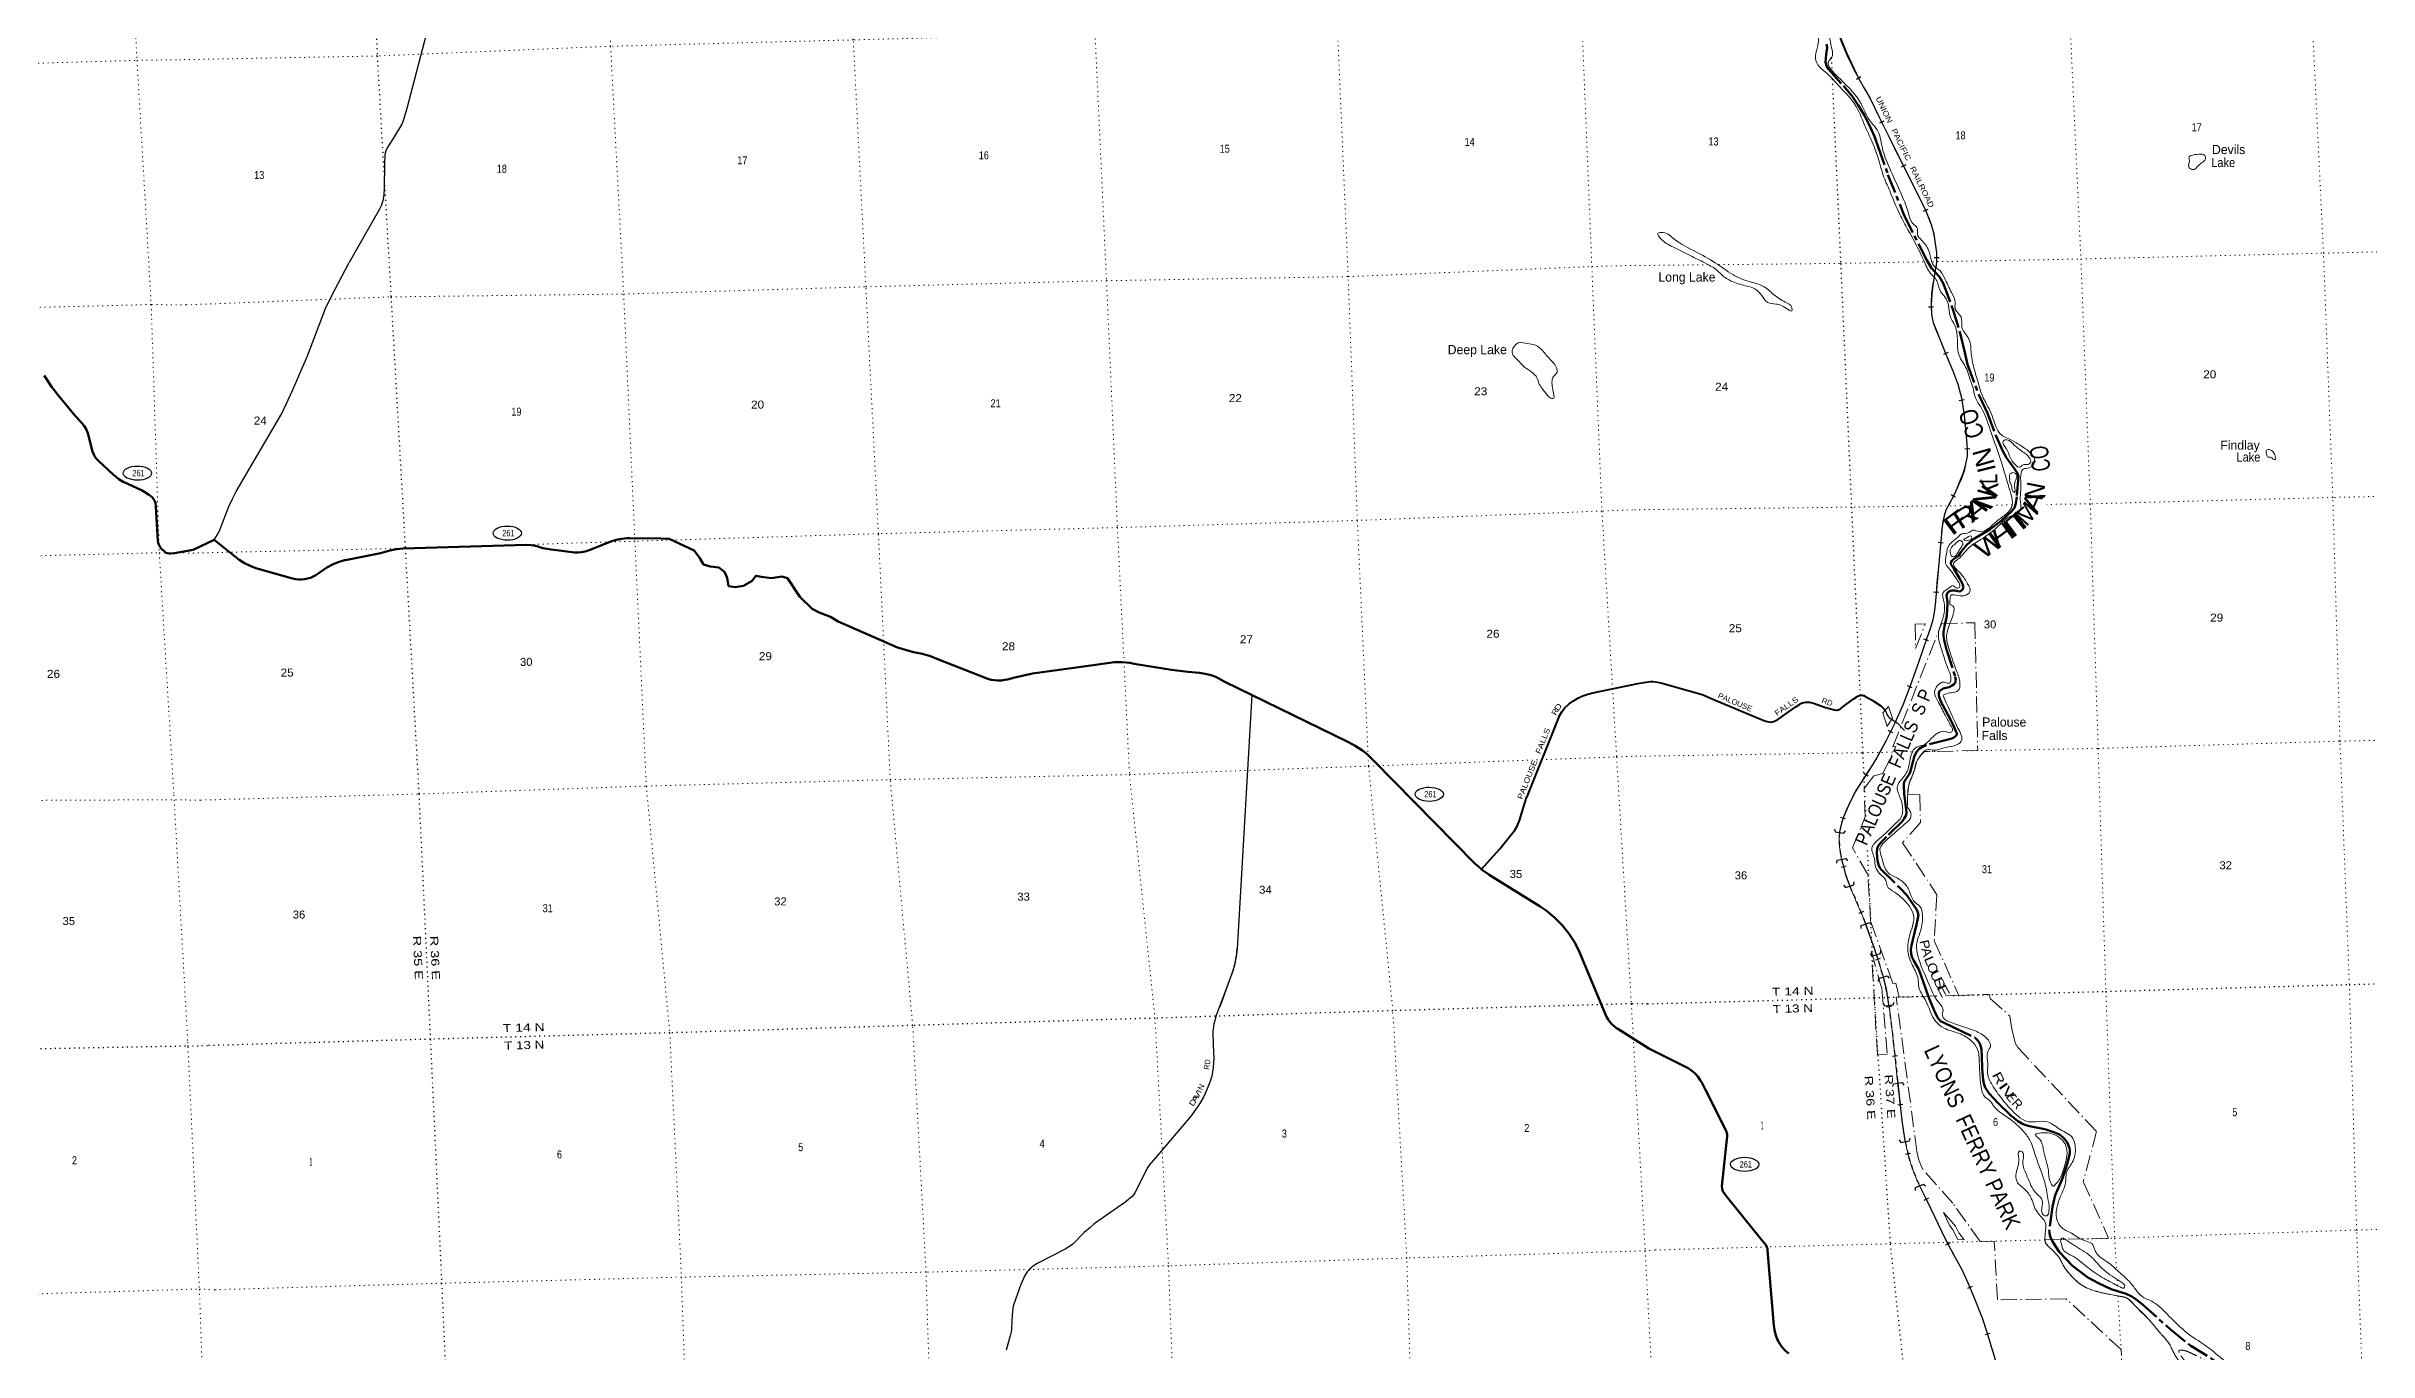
# Model space of a CAD drawing. Header units: feet. Extents: x 501257 to 757852, y -360805 to -170898.
# Drawn here: x 658054 to 708844, y -309201 to -280650 of the extents above; entities that cross this region are included whole.
import ezdxf
from ezdxf.enums import TextEntityAlignment as Align

# ---------------------------------------------------------------- set-up
doc = ezdxf.new("R2010")
doc.units = ezdxf.units.FT
doc.header["$LTSCALE"] = 70
for name, pattern in [('DOT_DASHED', [7.7, 5, -1.2, 0.3, -1.2]), ('DOTTED', [1.5, 0.3, -1.2]), ('LONG_DASH_SHORT_DASH', [9.9, 6, -1.2, 1.5, -1.2]), ('SHORT_DASHED', [2.7, 1.5, -1.2])]:
    doc.linetypes.add(name, pattern=pattern)
for name, color, linetype, lineweight in [('11', 7, 'LONG_DASH_SHORT_DASH', 60), ('17', 7, 'Continuous', 25), ('23', 7, 'Continuous', 70), ('26', 7, 'Continuous', 40), ('27', 7, 'Continuous', 13), ('29', 7, 'Continuous', 25), ('30', 7, 'Continuous', 25), ('34', 7, 'Continuous', 25), ('39', 7, 'Continuous', 13), ('44', 7, 'DOT_DASHED', 13), ('6', 7, 'DOTTED', 25), ('7', 7, 'DOTTED', 13)]:
    doc.layers.add(name, color=color, linetype=linetype, lineweight=lineweight)
doc.layers.add('12', color=7, linetype='Continuous')
doc.layers.add('41', color=7, linetype='Continuous')

msp = doc.modelspace()

# ---------------------------------------------------------------- linework, layer by layer
at = {"layer": '11'}
for points in [[(696988.24, -280597.31), (697003.87, -280678.13), (696978.66, -280819.22), (696969.45, -280994.65), (696987.1, -281072.71), (697029.54, -281145.39), (697357.26, -281510.95), (697546.18, -281736.03), (697683.74, -281932.05), (697821.19, -282164.58), (697952.77, -282423.58), (698036.58, -282619.71), (698116.74, -282843.27), (698332.82, -283457.51), (698686.43, -284345.91), (699180.09, -285327.92), (699281.72, -285504.58), (699461.79, -285687.76), (699550.34, -285844.3), (699754.5, -286398.77), (699921.07, -286953.69), (700010.27, -287345.86), (700073.85, -287605.3), (700332.59, -288299.93), (700512.68, -288671.52), (700695.86, -289177.98), (700847.66, -289503.07)], [(700847.66, -289503.07), (700928.61, -289646.77), (701102.27, -289893.16), (701162.95, -289984.58), (701184.72, -290058.08), (701150.79, -290500.3), (701132.75, -290646.32), (701099, -290743.51), (701020.98, -290838.65), (700773.69, -291056.18), (700558.02, -291220.81), (700223.09, -291417.82), (700131.25, -291485.87), (700060.04, -291554.21), (699974.58, -291649.41), (699923.29, -291713.44), (699871.81, -291792.6), (699761.5, -291874.09), (699726.78, -291906.54), (699708.9, -291938.16), (699707.43, -291974.58), (699777.51, -292085.12), (699906.93, -292296.21), (699965.48, -292406.73), (699976.79, -292454.27), (699976.88, -292491.31), (699967.61, -292522), (699951.65, -292544.57), (699921.28, -292567.15), (699886.36, -292574.18), (699797.51, -292552.2), (699731.59, -292553.65), (699684.49, -292563.09), (699644.4, -292588.37), (699624.25, -292615.94), (699614.61, -292659.35), (699619.37, -292706.98), (699637.95, -292796.77), (699638.13, -292852.15), (699618.38, -293097.99), (699600.84, -293205.13), (699566.22, -293329.67), (699546.53, -293465.7), (699547.43, -293553.73), (699561.56, -293637.48), (699612.81, -293844.56), (699804.51, -294441.05), (699813.37, -294512.85), (699802.48, -294573.73), (699778.96, -294602.62), (699724.15, -294638.89), (699670.22, -294665.62), (699537.06, -294692.59), (699493.5, -294721.5), (699454.98, -294763.16), (699443.61, -294796.41), (699446.22, -294846.93), (699459.86, -294903.66), (699490.28, -294978.94), (699643.46, -295267.89), (699743.24, -295458.07), (699812.84, -295611.54), (699835.77, -295676.03), (699835.43, -295706.56), (699808.89, -295740.25), (699750.11, -295779.64), (699650.56, -295813.83), (699175.66, -295933.43), (699089.57, -295969.62), (699015.72, -296018.45), (698962.5, -296076.19), (698915.27, -296167.61), (698840.8, -296443.87), (698820.75, -296522.79), (698804.79, -296564.46), (698697.69, -296725.17), (698680.72, -296770.49), (698676.97, -296821.52), (698689.71, -297001.79), (698739.01, -297399.56), (698730.63, -297463.44), (698690.38, -297541.39), (698640.65, -297606.48), (698298.39, -297942.27), (698206.18, -298035.63), (698116.09, -298140.83), (698093.31, -298201.92), (698087.35, -298283.33), (698095.86, -298389.3), (698113.35, -298498.11), (698134.72, -298578.47)], [(698134.72, -298578.47), (698158.49, -298626.14), (698180.98, -298656.46), (698600.53, -299067.19), (698746.73, -299218.11), (698962.49, -299534.74), (698988.29, -299592.67), (698997.99, -299645.77), (698966.34, -299827.41), (698876.16, -300195.48), (698847.95, -300318.55), (698832.9, -300407.1), (698836.42, -300503.53), (698854.72, -300569.19), (698894.66, -300650.4), (698998.59, -300825.47), (699031.89, -300901.11), (699103.05, -301107.86), (699217.52, -301440.78), (699342.22, -301738.83), (699419.47, -301894.56), (699484.4, -301970.28), (699544.21, -302003.02), (699773.52, -302110.94), (700231.44, -302329.41), (700286.15, -302377.86), (700322.48, -302425.68), (700353.29, -302497.53), (700378.12, -302595.75), (700388.84, -302738.01), (700390.36, -303013.95), (700413.57, -303258.4), (700431.73, -303338.64), (700461.38, -303421.18), (700544.42, -303552.83), (700732.12, -303759.45), (701011.18, -304028.47), (701176.5, -304163.95), (701258.87, -304209.11), (701345.1, -304249.85), (701425.32, -304271.21), (701764.98, -304336.69), (701941.01, -304390.88), (702083.12, -304453.1), (702171.2, -304522.47), (702248.33, -304620.82), (702306.26, -304752.13), (702312.67, -304810.86), (702306.84, -304862.76), (702248.51, -305101.04), (702145.71, -305427.91), (701988.52, -305782.42)], [(701988.52, -305782.42), (701931.93, -306038.06), (701860.19, -306568.77), (701881.55, -306686.68), (701930.76, -306794.99), (702079.45, -307019.54), (702369.85, -307327.06), (702705.48, -307584.04), (702935.71, -307706.81), (703213.53, -307837.66), (703539.66, -307936.03), (703664.03, -307992.72), (703760.59, -308061.32), (703893.05, -308161.77), (704506.54, -308713.46), (704955.12, -309076.68), (705417.81, -309359.19), (705963.6, -309744.7)]]:
    msp.add_lwpolyline(points, dxfattribs=at)
at = {"layer": '17'}
for centre in [(660042.1, -289985.22), (668133.2, -291297.3), (688299.61, -297009.62), (695197.61, -305105.96)]:
    msp.add_ellipse(centre, major_axis=(309.24, -1), ratio=0.500121, dxfattribs=at)
at = {"layer": '23'}
for points in [[(658004.25, -287850.02), (658171.37, -288105.64), (658342.6, -288313.41), (658476.06, -288482.3), (658683.08, -288731), (658802.34, -288857.33), (658882.58, -288952.29), (658923.66, -289020.79), (658958.41, -289112.47), (659063.35, -289512.14), (659087.96, -289575.09), (659113.23, -289619.35), (659142.72, -289665.72), (659200.5, -289724.65), (659512.39, -290014.52), (659641, -290117.99), (659729.34, -290172.59), (659834.1, -290218.6), (660148.84, -290366.98), (660288.57, -290449.74), (660366.5, -290512.97), (660417.05, -290580.41), (660431.8, -290614.13), (660438.12, -290647.86), (660446.54, -290696.33), (660452.36, -290843.73), (660487.5, -291465.05), (660498.15, -291506.7), (660512.89, -291548.86), (660540.27, -291603.65), (660567.66, -291637.38), (660645.59, -291706.93), (660672.97, -291725.9), (660704.28, -291736.28), (660738.27, -291744.86), (660774.07, -291744.86), (660855.09, -291737.13), (661265.81, -291660.76)], [(668910.5, -291622.81), (668800.2, -291591.37), (668751.59, -291578.24), (668655.32, -291560.25), (668557.69, -291552.43), (665854.05, -291631.61), (665713.47, -291645.63), (665564.87, -291675.84), (665359.65, -291735.3), (664597.03, -291885.07), (664590.15, -291886.61), (664570.8, -291891.21), (664437.52, -291931.5), (664309.18, -291985.49), (664187.18, -292052.6), (663943.85, -292218.26), (663890.85, -292247.48), (663829.86, -292273.54), (663766.48, -292293.08), (663701.41, -292305.89), (663635.35, -292311.82), (663569.03, -292310.82), (663503.19, -292302.89), (663438.53, -292288.12), (662685.06, -292079.68), (662635.74, -292064.78), (662508.35, -292016.03), (662386.76, -291954.23), (662272.29, -291880.06), (661719.16, -291441.32), (661265.81, -291660.76)], [(689444.21, -298650.91), (689291.11, -298513.79), (687086.59, -296277.27), (686938.33, -296132.71), (686835.94, -296050.91), (686681.34, -295948.57), (686516.9, -295862.96), (683815.9, -294542.94), (683696.53, -294474.13), (683647.63, -294451.38), (683525.86, -294405.35), (683399.94, -294372.3), (683271.26, -294352.59), (683020.56, -294331.52), (682661.24, -294287.86), (681848.49, -294153.55), (681785.69, -294140.68), (681752, -294135.52), (681582.17, -294120.33), (681411.68, -294122.97), (680682.98, -294220.95), (679620.73, -294367.23), (679233.92, -294457.41), (679077.53, -294495.46), (679017.64, -294509.51), (678942.35, -294519.8), (678866.4, -294522.16), (678790.62, -294516.56), (678715.83, -294503.08), (678642.87, -294481.85), (677530.23, -294045.68), (677387.65, -293988.45), (677239.87, -293946.44), (677177.75, -293933.65), (677016.48, -293899.76), (676669.82, -293798.81), (675374.07, -293227.88), (675201.56, -293130.5), (674959, -293034.4), (674801.4, -292953.41), (674531, -292693.22), (674259.42, -292284.11), (674139.5, -292246.08), (673913.55, -292280.24), (673695.46, -292251.72), (673570.08, -292229.98), (673487.47, -292339.6), (673298.39, -292450.96), (673121.52, -292481.72), (672972.95, -292456.44), (672946.55, -292276.19), (672881.55, -292141.6), (672757.79, -292051.37), (672574.04, -292027.67), (672425.8, -291984.6), (672344.6, -291846.56), (672220.11, -291677.84), (671672.38, -291419.41), (671493.02, -291417.47), (670815.47, -291410.15), (670757.65, -291410.81), (670636.66, -291421.58), (670517.46, -291444.93), (670401.36, -291480.62), (669985.86, -291648.16), (669923.85, -291670.39), (669905.8, -291677.42), (669834.09, -291700.03), (669760.39, -291715.03), (669685.54, -291722.24), (669610.34, -291721.59), (669091.11, -291658.04), (668910.5, -291622.81)], [(693104.58, -302568.31), (692420.4, -302143.08), (692393.54, -302125.89), (692340.79, -302086.04), (692292.49, -302040.89), (692249.17, -301990.94), (692211.31, -301936.73), (692179.33, -301878.87), (691586.55, -300463.84), (691479.91, -300253.44), (691351.85, -300055.34), (691203.8, -299871.71), (691037.36, -299704.56), (690854.35, -299555.73), (690723.72, -299467.23), (689611.98, -298772.72), (689601.79, -298765.81), (689445.44, -298652.01), (689444.21, -298650.91)], [(693104.59, -302568.57), (693803, -302918.81), (693936.66, -302987.64), (693964.17, -303004.85), (694044.98, -303059.9), (694112.03, -303120.11), (694172.2, -303187.2), (694225.92, -303261.81), (694258.17, -303312.78), (694346.67, -303486.98), (694784.24, -304355.08), (694802.04, -304395.09), (694805.76, -304404.33), (694810.71, -304426.05), (694813.67, -304446.64), (694815.01, -304474.65), (694814.36, -304512.71), (694811.36, -304551.45), (694701.12, -305584.62), (694704.98, -305639.75), (694711.86, -305667.28), (694723.37, -305700.62), (694814.41, -305826.18), (695547.04, -306725.77), (695648.07, -306848.95), (695673.79, -306889.58), (695684.11, -306915.38), (695694.43, -306946.35), (695699.32, -306988.05), (695838.33, -308632.39), (695851.74, -308727.75), (695864.63, -308792.26), (695871.51, -308818.06), (695880.11, -308843.87), (695909.34, -308926.45), (695928.25, -308967.73), (695952.32, -309012.46), (695979.83, -309055.47), (696010.77, -309098.48), (696045.16, -309139.77), (696101.9, -309193.1), (696164.05, -309242.77)]]:
    msp.add_lwpolyline(points, dxfattribs=at)
at = {"layer": '26'}
msp.add_line((691130.81, -295314.62), (690424.92, -297082.63), dxfattribs=at)
for points in [[(692862.96, -294586.18), (693041.49, -294554.16), (693137.88, -294543.55), (693192.37, -294545.57), (693283.2, -294559.7), (693361.16, -294574.52), (694117.91, -294781.87), (694289.05, -294834.72), (694452.32, -294907.67), (695527.13, -295362.46), (695636.77, -295401.93), (695691.16, -295418.07), (695729.51, -295426.15), (695760.28, -295429.68), (695797.62, -295427.66), (695854.14, -295412.51), (695897.52, -295391.29), (695922.89, -295375.17), (696318.63, -295094.25), (696395.64, -295042.92), (696427.26, -295024.01), (696460.38, -295009.3), (696496.8, -294999.43), (696533.91, -294994.59), (696572.01, -294993.08), (696616.35, -294996.54), (696674.74, -295008.52), (696722.67, -295023.91), (696860.81, -295077.19), (696941.71, -295102.95), (697162.11, -295162.21), (697191.73, -295166.65), (697217.13, -295166.49), (697229.83, -295164.64), (697250.89, -295158.95), (697294.68, -295138.22), (697348.57, -295100.43), (697572.78, -294928.37), (697675.73, -294863.64), (697713.13, -294845.85), (697738.9, -294841.57), (697764.98, -294842.91), (697780.69, -294845.92), (697803.75, -294852.27), (697823.14, -294861.64), (697838.52, -294868.66), (697908.32, -294905.68), (697984.93, -294952.1), (698173.12, -295076.19), (698198.86, -295097.26), (698272.64, -295170.76)], [(691130.81, -295314.62), (691196.08, -295208.99), (691261.02, -295128.43), (691362.33, -295029.67), (691453.24, -294964.7), (691562.34, -294902.33), (691661.05, -294855.55), (691770.15, -294819.17), (691879.25, -294793.18), (692862.96, -294586.18)], [(689444.21, -298650.91), (689840.12, -298205.46), (690136.25, -297841.62), (690168.71, -297797.44), (690223.26, -297706.48), (690271.32, -297586.93), (690424.92, -297082.63)]]:
    msp.add_lwpolyline(points, dxfattribs=at)
at = {"layer": '29'}
for p, q in [((666917.67, -278265.36), (665935.69, -282009.22)), ((684419.39, -294842.19), (684098.92, -300392.1)), ((684013.11, -300851.54), (683716.05, -301656.08)), ((683093.19, -304042.38), (682314.71, -304959.87))]:
    msp.add_line(p, q, dxfattribs=at)
for points in [[(665935.69, -282009.22), (665858.94, -282277.22), (665829.07, -282349.98), (665656.33, -282630.66), (665521.25, -282843.76), (665486.18, -282908.73), (665458.91, -283015.28), (665448.52, -283228.39), (665443.32, -283748.15), (665434.23, -283888.49), (665417.35, -283997.64), (665382.28, -284119.78), (665339.42, -284210.74), (664674.43, -285375.02)], [(661719.16, -291441.32), (661796.27, -291323.73), (661839.13, -291245.77), (662046.94, -290715.61), (662120.97, -290544.08), (662202.8, -290382.96), (663200.28, -288678.12), (663439.26, -288179.15), (663761.36, -287420.29), (664158.79, -286380.75), (664291.27, -286110.48), (664674.43, -285375.02)], [(698272.96, -295171.08), (698322.79, -295288.13), (698335.79, -295309.81), (698355.87, -295327.56), (698538.96, -295457.24), (698569.8, -295485.39), (698636.42, -295553.1), (698692.57, -295612.14)], [(684098.92, -300392.1), (684078.61, -300565.21), (684011.07, -300856.28), (683642.21, -301849.04), (683590.26, -302041.35), (683564.28, -302202.48), (683569.48, -302498.74), (683585.07, -302784.62), (683574.67, -302987.33), (683543.5, -303174.44), (683501.94, -303304.38), (683443.5, -303449.92), (683365.58, -303621.44), (683290.24, -303756.58), (683259.07, -303805.96), (683093.19, -304042.38)], [(682314.71, -304959.87), (682174.58, -305120.96), (682126.51, -305188.54), (681908.31, -305630.34), (681860.26, -305726.49), (681834.29, -305768.07), (681799.21, -305812.26), (681638.16, -305942.21), (680973.17, -306410), (680874.47, -306493.15), (680754.97, -306597.11), (680500.4, -306851.8), (680434.17, -306901.16), (680334.16, -306960.95), (679752.31, -307262.39), (679663.97, -307314.39), (679620.16, -307344.9), (679586.06, -307371.54), (679532.86, -307424.53), (679507.66, -307455.45), (679455.67, -307537.59), (679423.7, -307602.84), (679367.84, -307730.21), (679253.55, -308036.87)], [(679253.55, -308036.87), (679200.63, -308210.96), (679187.64, -308307.12), (679169.46, -308520.23), (679159.07, -308728.14), (679148.68, -308795.71), (679133.09, -308858.08), (679042.17, -309172.55)]]:
    msp.add_lwpolyline(points, dxfattribs=at)
msp.add_arc((682150.26, -300265.88), 1952.74, 342.54741, 356.29401, dxfattribs=at)
at = {"layer": '34'}
for p, q in [((697737.45, -281317.89), (697641.54, -281372.99)), ((698243.29, -282282.11), (698144, -282330.84)), ((698723.22, -283240.39), (698624.34, -283289.97)), ((699202.5, -284219.07), (699100.19, -284261.1)), ((699451.33, -285274.45), (699340.73, -285275.77)), ((699331.39, -286350.61), (699220.83, -286354)), ((699648, -287345.45), (699545.9, -287387.98)), ((700001.74, -288383.37), (699892.35, -288399.76)), ((700121.18, -289453.94), (700010.7, -289459.37)), ((699809.03, -290513.21), (699711.45, -290461.12)), ((699541.43, -291513.67), (699431.27, -291503.71)), ((699441.53, -292594.15), (699331.25, -292585.62)), ((699222.3, -293651.55), (699117.61, -293615.85)), ((698864.23, -294679.31), (698761.37, -294638.63)), ((698437.02, -295667.04), (698337.78, -295618.2)), ((697899.16, -296616.29), (697805.99, -296556.69)), ((697405.89, -297550.22), (697301.15, -297514.66)), ((697412.14, -298582.96), (697305.71, -298613.07)), ((697796.46, -299575.4), (697694.51, -299618.32)), ((698161.53, -300602.27), (698056.53, -300637.06)), ((698411.51, -301654), (698301.8, -301668.14)), ((698538.56, -302733.29), (698428.63, -302745.47)), ((698658.86, -303798.77), (698548.91, -303810.88)), ((698823.48, -304865.28), (698715.39, -304888.75)), ((699219.16, -305844.48), (699120.02, -305893.51)), ((699690.87, -306820.34), (699593.44, -306872.69)), ((700177.01, -307780.92), (700075.25, -307824.28)), ((700560.72, -308802.24), (700454.9, -308834.45))]:
    msp.add_line(p, q, dxfattribs=at)
at = {"layer": '34', "linetype": 'SHORT_DASHED'}
msp.add_line((697797.68, -299725.74), (697842.38, -299848.61), dxfattribs=at)
at = {"layer": '34'}
for points in [[(697203.65, -280246.35), (697432.31, -280799.77), (697685.62, -281342.53), (697814.13, -281566.24), (697941.14, -281790.34), (698148.41, -282212.7), (698355.71, -282635.1), (698681.5, -283284.82), (699007.93, -283934.37), (699150.09, -284235.19), (699277.23, -284544.68), (699332.98, -284749.87), (699366.46, -284960.12), (699392.84, -285168.2), (699395.33, -285375.71), (699359.49, -285598.32), (699318.58, -285821.51), (699291.37, -286063.92), (699275.41, -286306.58), (699281.29, -286498.21), (699296.73, -286593.58), (699323.23, -286687.85), (699398.81, -286890), (699478.39, -287087.05), (699616.29, -287418.11), (699753.62, -287749.61), (699859.76, -288038.8), (699939.54, -288336.74), (699996.02, -288713.7), (700032.85, -289092.48), (700058.88, -289351.87), (700065.26, -289481.62), (700061.35, -289610.81), (700023.79, -289824.72), (699974.96, -289981.38), (699785, -290442.27), (699660.45, -290675.63), (699599.74, -290792.18), (699558.15, -290916.01), (699519.41, -291155.21), (699494.65, -291395.8), (699443.46, -291961.62), (699391.93, -292527.4), (699365.89, -292863.86), (699346.47, -293031.24), (699313.09, -293196.72), (699253.84, -293387.64), (699187.68, -293575.82), (699005.94, -294108.75), (698820.86, -294640.52), (698655.98, -295057.43), (698471.77, -295466.86), (698285, -295846.37), (698083.78, -296218.1), (697867.68, -296564.17), (697647.28, -296908.75), (697491.61, -297200.89), (697358.58, -297511.6), (697315.2, -297639.38), (697272.98, -297831.92), (697272.15, -297846.48)], [(697160.72, -297769.67), (697175.23, -297834.43), (697367.87, -297861.22), (697401.23, -297807.63)], [(697211.09, -298516.95), (697222.19, -298451.52), (697413.17, -298414.69), (697449.29, -298466.45)], [(697319.66, -298432.08), (697342.66, -298537.94), (697406.3, -298762.91), (697481.31, -298982.11), (697495.52, -299015.17)], [(697362.24, -298999.2), (697403.66, -299051.06), (697588.55, -298990.67), (697595.04, -298927.91)], [(697745.44, -299943.43), (697748.49, -299877.14), (697933.55, -299817.3), (697975.72, -299864.28)], [(697842.38, -299848.61), (697916.32, -300051.85), (698030.31, -300379.78), (698074.22, -300512.34)], [(697941.23, -300498.24), (697982.65, -300550.1), (698167.54, -300489.71), (698174.03, -300426.95)], [(698128.09, -301108.38), (698131.14, -301042.09), (698316.2, -300982.25), (698358.37, -301029.23)], [(698224.37, -301005.61), (698290.44, -301273.58), (698347.71, -301606.55), (698349.72, -301622.13)], [(698223.31, -301581.75), (698254.1, -301640.57), (698447.12, -301616.57), (698465.45, -301556.21)], [(698435.55, -303405.51), (698451.2, -303341.02), (698644.26, -303317.61), (698676.71, -303371.76)], [(698549.6, -303329.18), (698639.26, -304143.51), (698696.92, -304539.62), (698711.4, -304606.34)], [(698579.71, -304572.64), (698614.52, -304629.17), (698805.4, -304591.77), (698819.47, -304530.28)], [(698934.99, -305680.77), (698931.1, -305614.52), (699108.9, -305535.7), (699155.76, -305577.98)], [(699021.85, -305573.15), (699029.01, -305589.68), (699150.66, -305835.04), (699271.96, -306080.27), (699431.61, -306415.89), (699591.8, -306751.31), (699768.48, -307080.14), (699945.37, -307408.99), (700086.74, -307715.01), (700218.92, -308025.25), (700308.44, -308244.4), (700391.62, -308465.97), (700495.7, -308776.15), (700590.93, -309088.98), (700651.72, -309303.29), (700712.87, -309517.5), (700769.9, -309713.11), (700825.08, -309904.15)]]:
    msp.add_lwpolyline(points, dxfattribs=at)
at = {"layer": '34', "linetype": 'SHORT_DASHED'}
for points in [[(697272.15, -297846.48), (697261.99, -298025.07), (697286.99, -298281.71), (697319.66, -298432.08)], [(697495.52, -299015.17), (697641.05, -299353.67), (697797.7, -299725.79)], [(698074.22, -300512.34), (698123.52, -300661.16), (698209.45, -300945.12), (698224.37, -301005.61)], [(698349.72, -301622.13), (698400.25, -302014.33), (698449.21, -302422.48), (698544.51, -303282.9), (698549.57, -303328.91)], [(698711.4, -304606.34), (698782.08, -304931.92), (698889.3, -305267.27), (699021.85, -305573.15)]]:
    msp.add_lwpolyline(points, dxfattribs=at)
at = {"layer": '34', "lineweight": 13}
msp.add_spline([(697964.68, -270647.78), (697530.97, -270907.35), (697071.18, -271282.68), (696774.11, -271648.01), (696315.61, -272512.68), (696075.9, -273075.3), (695907.35, -273601.07), (695781.69, -274540.15), (695695.95, -275469.71), (695714, -276316.93), (695856.35, -276696.38), (696225.57, -277454.2), (696456.44, -277945.21), (696622.98, -278438.57), (696812.1, -279114.38), (696814.26, -279118.33), (697204.68, -280245.95), (697686.6, -281342.02), (697942.11, -281789.83), (698356.7, -282634.61), (699008.92, -283933.89), (699278.27, -284544.33), (699367.55, -284959.96), (699396.43, -285375.79), (699319.67, -285821.67), (699276.51, -286306.6), (699324.28, -286687.51), (699479.41, -287086.63), (699754.64, -287749.21), (699940.62, -288336.52), (700033.94, -289092.37), (700062.45, -289610.92), (699786, -290442.74), (699559.22, -290916.27), (699495.74, -291395.91), (699393.03, -292527.49), (699314.16, -293196.99), (699188.72, -293576.18), (698821.89, -294640.9), (698472.77, -295467.33), (698084.73, -296218.65), (697648.23, -296909.31), (697359.61, -297511.99), (697263.09, -298025.05), (697343.73, -298537.67), (697482.34, -298981.71), (697798.71, -299725.36), (698031.35, -300379.43), (698210.51, -300944.83), (698348.8, -301606.39), (698450.3, -302422.35), (698640.35, -304143.37), (698783.14, -304931.64), (699030.01, -305589.22), (699272.95, -306079.79), (699592.78, -306750.81), (699946.35, -307408.5), (700219.94, -308024.83), (700392.66, -308465.6), (700591.99, -309088.67), (700713.93, -309517.2), (700827.98, -309908.4)], degree=3, dxfattribs=at)
at = {"layer": '39'}
for points in [[(696173.97, -278720.86), (696169.04, -279035.22), (696179.93, -279228.16), (696264.08, -279329.8), (696494.64, -279528.8), (696606.43, -279671.72), (696674.12, -279876.68), (696732.74, -280166.56), (696804.38, -280425.75), (696797.6, -280631.42), (696745.21, -280856.89), (696800.62, -281056.26), (696967.2, -281211.27), (697236.96, -281493.42), (697604.07, -281908.95), (697821.96, -282374.25), (697985.85, -282736.8), (698133.22, -283144.27), (698229.19, -283465), (698370.32, -283810.26), (698592, -284325.77), (698768.97, -284659.65), (699115.08, -285333.73), (699265.98, -285614.19), (699351.71, -285703.69), (699415.83, -285808.08), (699487.97, -286024.96), (699574.06, -286124.52), (699659.77, -286326.81), (699687.17, -286531.23), (699800.24, -286766.75), (699850.61, -287107.28), (699869.17, -287346.26), (699945.98, -287524.7), (700055.33, -287712.02), (700121.22, -287923.09), (700206.21, -288161.65), (700235.42, -288303.57), (700360.48, -288536.64), (700594.43, -289114.13), (700782.36, -289642.96), (700930.87, -290139), (701024.68, -290455.79), (701050.71, -290678.38), (700971.63, -290832.32), (700763.92, -290992.99), (700470.39, -291231.32), (700322.6, -291264.93), (700190.69, -291235.52), (700101.85, -291285.1), (699947.88, -291314.9), (699818.82, -291422.34), (699676.25, -291546.38), (699605.92, -291776.54), (699594.4, -291962.24), (699719.4, -292136.91), (699836.21, -292307.84), (699898.39, -292414.32), (699896.87, -292484.87), (699822.61, -292491.61), (699750.45, -292443.91), (699669.73, -292495.2), (699540.31, -292592.58), (699558.51, -292821.5), (699530.6, -293168.93), (699436.12, -293512.75), (699501.78, -293830.56), (699663.79, -294309.99), (699711.02, -294505.63), (699683.36, -294577.13), (699567.96, -294559.21), (699409.75, -294639.52), (699352.2, -294776.56), (699436.62, -294999.03), (699589.9, -295289.47), (699712.88, -295520.6), (699738.93, -295630.41), (699683.7, -295662.64), (699586.04, -295634), (699424.25, -295670.13), (699225.23, -295848.61), (699117.43, -295931.1), (698960.01, -295977.14), (698820.01, -296229.99), (698764.47, -296479.74), (698621.17, -296696.45), (698539.43, -296832.37), (698600.86, -297087.9), (698653.68, -297384.04), (698616.38, -297524.36), (698521.43, -297628.54)], [(696529.35, -279316.06), (696604.45, -279446.23), (696810.84, -279928.07), (696983.21, -280246), (697039.2, -280405.07), (697108.96, -280724.75), (697115.76, -280859.43), (697060.38, -280944.03), (697024.04, -280997.73), (697092.16, -281158.36), (697236.7, -281316.2), (697712.73, -281850.59), (697969.03, -282320.53), (698095.33, -282475), (698203.14, -282845.65), (698438.73, -283469.41), (698681.59, -284014.35), (698748.07, -284185.12), (698794.43, -284356.62), (698901.98, -284550.05), (698975.57, -284637.98), (698975.63, -284752.78), (699073.27, -284894.21), (699237.61, -285156.04), (699351.39, -285468.07), (699438.06, -285527.33), (699565.35, -285709.96), (699723.87, -286034.45), (699799.96, -286249.17), (699805.18, -286396), (699930.18, -286570.66), (699950.32, -286797.5), (700102.31, -287051.74), (700146.88, -287285.74), (700199.68, -287638.26), (700304.97, -287994.9), (700400.51, -288303.57), (700469.65, -288435.97), (700646.89, -288834.29), (700815.17, -289150.36), (700924.03, -289210.82), (701135.36, -289321.9), (701438.81, -289532.32), (701536.45, -289673.75), (701520.35, -289787.12), (701418.58, -289869.4), (701288.81, -289900.33), (701245.28, -289978.45), (701241.37, -290208.19), (701229.75, -290617.45), (701226.28, -290802.86), (701114.67, -290891.53), (700983.53, -290940.64), (700758.8, -291132.14), (700372.84, -291432.26), (700115.16, -291602.81), (699862.85, -291867.83), (699766.1, -291978.11), (699815.64, -292068.94), (699939.06, -292199.35), (700075.26, -292405.83), (700125.65, -292577.19), (699993.93, -292666.6), (699818.21, -292650.88), (699703.88, -292663.12), (699694.18, -292729.94), (699709.17, -292868.35), (699715.27, -292870.14), (699700.21, -293239.25), (699613.91, -293586.79), (699680.44, -293872.35), (699832.98, -294311.85), (699906.98, -294581.03), (699868.39, -294741.54), (699715, -294787.44), (699581.28, -294820.53), (699547.6, -294835.86), (699560.15, -294905.89), (699647.45, -295096.04), (699863.32, -295561.41), (699934.01, -295850.85), (699786.43, -295946.88), (699532.64, -296000.48), (699343.05, -296047.7), (699201.44, -296028.72), (699039.41, -296171.6), (698962.98, -296287.18), (698905.72, -296488.66), (698786.18, -296807.22), (698763.31, -297069.87), (698753.08, -297291.78)], [(704923.8, -283308.06), (704905.21, -283230.58), (704926.12, -283139.18), (704919.38, -283062.9), (704956.8, -283039.38), (705130.87, -283008.83), (705260.63, -283034.29), (705279.36, -283108.12), (705187.94, -283198.07), (705106.06, -283273.57), (705031.94, -283340.73), (704961.21, -283333.25), (704923.8, -283308.06)], [(694364.17, -285400.62), (694048.41, -285247.4), (693589.2, -285016.5), (693326.26, -284812.65), (693299.84, -284749.17), (693371.3, -284720.37), (693643.8, -284853.38), (694162.02, -285158.65), (694606.07, -285416.29), (694985.42, -285666.23), (695340.72, -285806.28), (695595.43, -285891.6), (695831.52, -286076.3), (696087.07, -286242.15), (696228.31, -286363.86), (696230.74, -286432.25), (696112.11, -286380.2), (695879.24, -286286.02), (695702.81, -286250.18), (695570.69, -286101.96), (695420.41, -285952.39), (695247.21, -285894.29), (694949.99, -285802.46), (694719.64, -285665.89), (694598.8, -285551.49), (694360.05, -285405.16)], [(690110.29, -287312.81), (690155.03, -287212.58), (690258.62, -287128.4), (690440.29, -287150.15), (690624.32, -287181.89), (690773.29, -287303.45), (690944.87, -287496.67), (691086.4, -287692.97), (691095.3, -287775.19), (691018.29, -287872.53), (690985.25, -287962.28), (690994.95, -288124.99), (691022.3, -288275), (691020.74, -288345.52), (690980.73, -288350.96), (690900.61, -288301.45), (690786.93, -288154.49), (690704.56, -288040.65), (690653.33, -287897.52), (690555.04, -287788.26), (690381.91, -287665.55), (690206.67, -287482.52), (690122.85, -287384.83), (690110.29, -287312.81)], [(701260.72, -289506.62), (701067.78, -289346.53), (700887.47, -289258.48), (700856.02, -289279.77), (700918.33, -289446.66), (701003.47, -289632.85), (701120.35, -289805.8), (701214.78, -289856.72), (701289.25, -289799.62), (701391.8, -289795.86), (701453.79, -289727.13), (701416.24, -289633.85), (701320.46, -289544.71), (701260.72, -289506.62)], [(706815.31, -289673.88), (706783.25, -289560.15), (706689.62, -289474.96), (706611.35, -289481.86), (706612.34, -289566.41), (706649.03, -289635.55), (706699.29, -289633.71), (706759.18, -289675.83), (706793.86, -289688.65), (706815.48, -289673.76)], [(700997.09, -290121.62), (700989.98, -290046.21), (701018.21, -289990.8), (701118.82, -289989.13), (701148.9, -290042.4), (701127.92, -290131.79), (701102.69, -290271.67), (701099.44, -290406.73), (701064.26, -290379.82), (701033.4, -290248.03), (700993.27, -290138.73), (700997.09, -290121.62)], [(699719.81, -291808.62), (699694.83, -291672.58), (699724.79, -291609.05), (699818.23, -291519.03), (699918.7, -291456.95), (699969.18, -291517.53), (699926.44, -291617.78), (699846.35, -291743.57), (699794.2, -291805.89), (699719.81, -291808.62)], [(699982.26, -291432.47), (700071.24, -291386.91), (700148.87, -291361.92), (700170.2, -291395.37), (700077.91, -291461.19), (700035.54, -291458.71), (699982.26, -291432.47)], [(698753.08, -297291.78), (698834.49, -297429.78), (698822.12, -297534.96), (698695.93, -297666.46), (698336.61, -297979.7), (698157.77, -298215.84), (698198.6, -298401.64), (698262.48, -298612.78), (698345.34, -298734.61), (698567.36, -298863.43), (698744.07, -299020.09), (698846.94, -299251.95), (698911.34, -299364.39), (699031.61, -299462.7), (699084.44, -299646.05), (699046.54, -299995.85), (698963.49, -300264.74), (698987.43, -300541.78), (699213.56, -301125.61), (699442.64, -301566.33), (699537.63, -301746.12), (699520.31, -301825.3), (699542.92, -301894.96), (699719.99, -302005.29), (700239.88, -302187.64), (700493.28, -302349.55), (700573.97, -302523.82), (700517.66, -302638.67), (700504.64, -302782.13), (700515.75, -302924.72), (700510.41, -303114.23), (700612.06, -303368.29), (700819.98, -303666.8), (701057.14, -303938.05), (701407.76, -304172.93), (701556.77, -304173.51), (701822.69, -304177.87), (702096.27, -304341.05), (702379.11, -304538.13), (702430.14, -304727.59), (702361.58, -305064.42), (702232.86, -305294.7), (702222.42, -305454.18), (702102.45, -305817.06), (702023.06, -306075.74), (702038.74, -306347.05), (702115.64, -306471.11), (702346.2, -306613.72), (702652.17, -306781.75), (702791.12, -306839.1), (702856.38, -306975.67), (702945.55, -307105.33), (703144.01, -307251.12), (703384.84, -307455.78), (703632.85, -307692.4), (703780.61, -307884.36), (703882.99, -307989.36), (704057.34, -308079.65), (704224, -308180.28), (704530.6, -308479.2), (705035.08, -308907.83), (705251.58, -309050.95), (705394.25, -309156.49), (705618.28, -309341.63), (705849.77, -309510.38), (705973.64, -309596.47), (706100.01, -309742.47)], [(698521.43, -297628.54), (698135.68, -297991.08), (697979.61, -298188.12), (698036.02, -298415.65), (698060.69, -298600.03), (698179.59, -298772.9), (698284.7, -298897.95), (698312.84, -299009.7), (698472.89, -299150.86), (698793.7, -299453.29), (698889.47, -299655.2), (698819.18, -300056.54), (698768.35, -300439.04), (698870.21, -300755.53), (698991.45, -301051.17), (699005.58, -301221.84), (699144.28, -301498.71), (699391.45, -301995.16), (699559.19, -302125.97), (699881.32, -302239.04), (700154.83, -302400.21), (700288.15, -302582.62), (700330.7, -302873.09), (700356.7, -303321.25), (700475.07, -303649.22), (700595.48, -303751.55), (700604.1, -303767.35), (701007.2, -304119.12), (701281.84, -304368.87), (701429.68, -304562.83), (701561.11, -304918.52), (701768.06, -305529.23), (701839.46, -305895.17), (701854.07, -306136.31), (701813.06, -306228.44), (701760.78, -306230.35), (701697.45, -306148.08), (701706.66, -306010.8), (701695.41, -305864.19), (701642.92, -305803.68), (701538.38, -305694.73), (701360.27, -305328.67), (701282.25, -305059.64), (701264.11, -304832.73), (701207.17, -304816.69), (701192.93, -304982.35), (701133.78, -305300.71), (701149.98, -305473.32), (701325.47, -305652.18), (701467.41, -305850.39), (701592.61, -306143.87), (701695.57, -306264.96), (701780.5, -306388.73), (701784.44, -306499.36), (701765.81, -306711.5), (701765.43, -306758.92)], [(702000.88, -305537.63), (701990.1, -305545.26), (701957.13, -305580.71), (701898.69, -305522.43), (701840.63, -305248.64), (701736.28, -304805.37), (701632.19, -304539.31), (701562.76, -304455.25), (701686.28, -304418.5), (701871.77, -304425.81), (702037.07, -304488.23), (702180.61, -304617.91), (702247.44, -304798.73), (702227.01, -305016.98), (702170.03, -305226.51), (702052.15, -305478.54), (701998, -305540.95)], [(703343.22, -307757.38), (703020.81, -307579.88), (702669.83, -307334.95), (702343.26, -307097.18), (702150.61, -306945.13), (702131.45, -306859.23), (702108.77, -306787.56), (702138.58, -306720), (702205.87, -306743.72), (702401.82, -306875.51), (702766.81, -307117.92), (702959.3, -307322.33), (703144.41, -307488.75), (703326, -307613.01), (703484.84, -307719.97), (703512.48, -307761.26), (703488.06, -307810.49), (703433.41, -307802.42), (703419.05, -307794.89), (703363.61, -307764.69), (703343.22, -307757.38)]]:
    msp.add_spline(points, degree=3, dxfattribs=at)
at = {"layer": '39', "linetype": 'DOT_DASHED'}
msp.add_spline([(701765.43, -306758.92), (701790.56, -306841.5), (701884.77, -306942.78), (702045.53, -307104.05), (702206.28, -307378.1), (702414.21, -307620.22), (702684.77, -307811.71), (702913.05, -307889.95), (703401.86, -307990.87), (703572.69, -308038.99), (703747.96, -308211.81), (703998.26, -308456.41), (704275.62, -308782.58), (704462.59, -309001.3), (704632.81, -309315.28), (704868.74, -309608.74), (705019.81, -309724.04), (705077.91, -309715.87), (705027.87, -309610.96), (704866.75, -309439.64), (704732.2, -309279.42), (704700.47, -309179.88), (704784.78, -309172.77), (704951.95, -309231.09), (705222.52, -309366.19), (705386.44, -309503.18), (705466.93, -309615.02), (705509.73, -309629.57), (705603.02, -309591.91), (705675.32, -309643.64), (705706.7, -309676.73), (705721.39, -309753.94)], degree=3, dxfattribs=at)
at = {"layer": '44'}
msp.add_line((698513.41, -301447.01), (699881.74, -301409.29), dxfattribs=at)
for points in [[(698574.19, -301445.33), (698506.74, -301142.13), (698440.3, -301145.98), (697952.23, -299785.51), (697893.73, -298764.54), (697553.54, -298180.88), (697837.38, -297502.4), (697811.39, -296880.83), (698024.83, -296609.89), (698218.91, -296556.25), (698506.91, -295966.08), (698440.38, -295968.84), (699504.22, -293278.39), (700235.54, -293256.12), (700295, -296051.81), (699130.78, -296076.3)], [(698317.31, -295520.07), (698434.9, -295341.46), (698345.48, -295093.04), (698222.03, -295228.69), (698317.06, -295525.74)], [(698767.5, -297017.46), (698784.84, -296841.89), (698802.17, -296759.52), (698836.84, -296674.99), (698899.67, -296518.92), (698925.67, -296434.39), (698966.84, -296289.16), (698995, -296232.8), (699066.5, -296137.43), (699130.78, -296076.3)], [(698767.5, -297017.46), (699030.46, -297022.52), (699043.39, -297627.57), (698652.48, -298068.82), (699402.25, -299208.58), (699345.74, -300213.79), (699881.74, -301409.29), (700555.58, -301387.61), (700564.76, -301477.33), (701001.04, -301863.49), (701045.19, -302143.85), (701114.09, -302443.64), (701171.53, -302550.66), (702892.57, -304387.59), (702604.64, -305481.68), (703158.86, -306721.51), (701762.54, -306758.52)], [(703468.95, -309823.24), (703429.73, -309157.39), (702226.82, -308044.51), (700727.41, -308071.97), (700656.3, -306789.22), (700350.79, -306793.56), (699750.63, -305954.96), (699088.46, -305206.99), (699008.45, -305014.11), (698964.76, -304822.23), (698513.41, -301447.01)], [(701762.54, -306758.52), (701771.99, -306803.9), (701780.74, -306826.29), (701796.87, -306849.31), (701844.3, -306901.15), (701957.94, -307015.26), (702004.7, -307061.6), (702057.04, -307117.31), (702075.14, -307141.27), (702098.52, -307178.52), (702165.33, -307310.36), (702208.88, -307381.71), (702264.06, -307454.72), (702362.97, -307568.85), (702458.3, -307660.69), (702508.59, -307702.54), (702559.91, -307740.31), (702637.09, -307787.76), (702697.39, -307817.44), (702788.04, -307853.57), (702892.6, -307884.98), (703056.3, -307921.02), (703403.9, -307991.31), (703482.53, -308002.97), (703521.07, -308011.29), (703550.21, -308023.14), (703571.82, -308038.21), (703600.26, -308064.64), (703766.61, -308229.91), (703929.54, -308385.12), (704051.06, -308515.76), (704459.09, -308997.18), (704504.95, -309061.52), (704555.95, -309163.8), (704615.77, -309287.54)], [(704690.82, -309208.88), (704695.43, -309185.2), (704718.48, -309169.93), (704763.19, -309167.77), (704855.55, -309194.67), (705046.23, -309273.55)]]:
    msp.add_lwpolyline(points, dxfattribs=at)
for points in [[(699153.37, -293278.05), (698927.82, -293288.32), (698932.73, -293823.2)], [(698101.45, -302706.35), (697971.73, -300439.6), (698166.74, -301167.93), (698197.07, -301250.3), (698318.41, -302702.65)], [(700000.89, -306754.57), (699863.72, -306752.33), (699750.9, -306540.25), (699681.49, -306437.58), (699548.57, -306155.66), (699725.52, -306353.9), (699806.97, -306454.22), (699883.67, -306600.93)]]:
    msp.add_lwpolyline(points, close=True, dxfattribs=at)
at = {"layer": '6'}
for p, q in [((697091.72, -280898.4), (697104.07, -281168.67)), ((699373.48, -301422.58), (699407.57, -301421.66))]:
    msp.add_line(p, q, dxfattribs=at)
for points in [[(664693.12, -265205.61), (664966.12, -270048.32), (665122.39, -275443.86), (665287.38, -280859.22), (665590, -286128.8), (665900.7, -291629.6), (666198.94, -297004.01), (666450.59, -302367.99), (666697.3, -307705.98), (666840.67, -310916.54)], [(697113.06, -281365.4), (697297.22, -285396.28), (697533.15, -290728.66), (697778.55, -296100.97), (697848.16, -297587.25)], [(697878.8, -298241.66), (698029.48, -301458.98), (698380, -306843.55), (698715.55, -309968.74)], [(699761.95, -301412.06), (703098.26, -301321.69), (708424.28, -301170.94), (713730.76, -301037.03), (719005.44, -300857.95), (724307.04, -300700.05), (724570.36, -300686.66)], [(693075.08, -301593.54), (692719.61, -301593.83), (687502.63, -301744.14), (682300.2, -301908.03), (677001.12, -302067.28), (671688.06, -302229.04), (666450.59, -302367.99), (661573.38, -302508.19)], [(693075.08, -301593.54), (698029.48, -301458.98), (699106.19, -301429.82)], [(631222.88, -303469.51), (634641.05, -303285.4), (639777.38, -303128.68), (645154.54, -302939.21), (650514.45, -302778.38), (655823.83, -302612.9), (661140.25, -302512.13), (661573.38, -302508.19)]]:
    msp.add_lwpolyline(points, dxfattribs=at)
at = {"layer": '7'}
for p, q in [((692586.27, -285445.58), (694379.97, -285426.81)), ((701045, -290679.92), (700697.42, -290684.74)), ((701334.55, -290675.9), (701231.64, -290677.33)), ((698824.46, -296081.89), (698876.94, -296080.93)), ((699130.78, -296076.3), (699510.74, -296069.37)), ((702119.38, -306749.55), (702207.38, -306747.34)), ((703342.63, -307629.87), (703349.94, -307756.88)), ((703363.36, -307989.87), (703468.95, -309823.24))]:
    msp.add_line(p, q, dxfattribs=at)
for points in [[(708704.27, -309661.84), (708583.07, -306542.4), (708424.28, -301170.94), (708218.87, -295847.52), (708061.51, -290516.29), (707857.4, -285172.67), (707602.01, -279859.13), (707413.99, -274514.93), (707178.3, -268056.74), (707117, -263932.63)], [(687900.94, -310293.34), (687808.16, -307154.53), (687502.63, -301744.14), (686972.07, -296394.05), (686726.1, -291019.8), (686525.76, -285686.21), (686292.86, -280283.32), (686009.28, -274868.12), (685748.19, -268600.61), (685693.63, -264585.31)], [(690990.87, -264425.8), (691141.81, -268385.67), (691401.83, -274737.77), (691637.76, -280112.38), (691854.86, -285465.51), (692075.83, -290814.47), (692398.3, -296192.05), (692719.61, -301593.83), (693022.85, -306996.25), (693189.9, -310132.83)], [(669918.18, -265053.08), (669916.15, -269621.6), (670132.02, -275284.78), (670393.63, -280646.4), (670679.43, -286067.55), (670924.52, -291474.04), (671173.88, -296830.05), (671688.06, -302229.04), (671943.02, -307572.77), (672052.97, -310764.19)], [(677391.35, -310608.12), (677292.11, -307464.09), (677001.12, -302067.28), (676509.87, -296691.64), (676251.57, -291309.78), (675976.51, -285908.37), (675701.44, -280506.97), (675404.29, -275106.35), (675164.54, -269276.92), (675009.04, -264903.32)], [(680368.85, -264744.42), (680406.68, -268926.43), (680710.87, -274989.1), (680989.25, -280370.26), (681240.29, -285774.53), (681479.15, -291175.2), (681742.23, -296579.04), (682300.2, -301908.03), (682595.9, -307324.8), (682712.63, -310450.28)], [(659477.43, -265356.68), (659563.61, -270224.11), (659760.49, -275637.46), (660034.47, -280955.19), (660345.44, -286296.06), (660522.17, -291727.14), (660841.9, -297025.51), (661144.73, -302428.98), (661399.25, -307833.79), (661516.24, -311073.31)], [(701838.71, -268351.83), (702041.1, -274480.09), (702306.31, -279956.4), (702552.71, -285300.48), (702757.25, -290656.16), (702929.41, -296006.99), (703098.26, -301321.69), (703290.23, -306720.12), (703329.56, -307403)], [(692424.18, -280091.03), (691637.76, -280112.38), (686292.86, -280283.32), (680989.25, -280370.26), (675701.44, -280506.97), (670393.63, -280646.4), (665287.38, -280859.22), (660957, -280941.6)], [(629490.11, -281797.03), (633833.16, -281748.99), (638706.84, -281571.28), (644013.71, -281389.77), (649366.56, -281261.34), (654722.63, -281106.65), (660034.47, -280955.19), (660957, -280941.6)], [(699311.16, -285359.57), (702552.71, -285300.48), (707857.4, -285172.67), (713174.22, -285046.43), (718470.29, -284902.83), (723759.76, -284743.35), (724065.39, -284730.17)], [(694628.34, -285424.21), (697297.22, -285396.28), (699124.41, -285362.97)], [(661111.95, -286304.32), (665590, -286128.8), (670679.43, -286067.55), (675976.51, -285908.37), (681240.29, -285774.53), (686525.76, -285686.21), (691854.86, -285465.51), (692586.27, -285445.58)], [(661111.95, -286304.32), (660345.44, -286296.06), (654992.83, -286432.54), (649630.1, -286567.28), (644320.51, -286791.13), (638913.72, -286969.75), (634029.85, -287109.09), (629642.26, -287326.27)], [(724234.09, -290061.05), (723906.85, -290068.92), (718685.89, -290229.91), (713370.29, -290390.34), (708061.51, -290516.29), (702757.25, -290656.16), (701807.06, -290669.35)], [(692747.92, -290786.03), (692075.83, -290814.47), (686726.1, -291019.8), (681479.15, -291175.2), (676251.57, -291309.78), (670924.52, -291474.04), (665900.7, -291629.6), (661268.81, -291733.22)], [(700133.92, -290692.57), (697533.15, -290728.66), (692747.92, -290786.03)], [(642310.05, -292246.81), (644630.34, -292160.2), (650047.14, -292013.92), (655304.29, -291853.89), (660522.17, -291727.14), (661268.81, -291733.22)], [(700058.49, -296059.38), (702929.41, -296006.99), (708218.87, -295847.52), (713525.78, -295725.67), (718811.23, -295566.34), (724105.87, -295382.51), (724402.47, -295381.22)], [(692911.09, -296176.21), (697778.55, -296100.97), (698495.93, -296087.88)], [(661424.97, -297137.37), (666198.94, -297004.01), (671173.88, -296830.05), (676509.87, -296691.64), (681742.23, -296579.04), (686972.07, -296394.05), (692398.3, -296192.05), (692911.09, -296176.21)], [(661424.97, -297137.37), (660591.16, -297130.12), (655555.55, -297154.13), (650326.31, -297434.15), (644912.94, -297495.81), (639561.32, -297728.86), (634462.87, -297872.47), (629935.07, -297966.8)], [(702577.64, -306738.03), (703290.23, -306720.12), (708583.07, -306542.4), (713873.62, -306356.7), (719174.43, -306176.67), (724530.03, -306065.13), (724740.59, -306065.14)], [(693238.07, -306977.81), (698380, -306843.55), (700905.55, -306780.06), (701762.54, -306758.52)], [(693238.07, -306977.81), (693022.85, -306996.25), (687808.16, -307154.53), (682595.9, -307324.8), (677292.11, -307464.09), (671943.02, -307572.77), (666697.3, -307705.98), (661734.45, -307848.45)], [(630234.35, -308842.83), (634903.5, -308621.56), (640109.56, -308438.78), (645440.16, -308242.53), (650733.92, -308157.98), (656069.48, -307991.78), (661399.25, -307833.79), (661734.45, -307848.45)]]:
    msp.add_lwpolyline(points, dxfattribs=at)

# ---------------------------------------------------------------- texts
at = {"layer": '12'}
for rotation, width, p in [(108.869, 0.8, (700451.14, -289142.31)), (96.869, 0.7, (701889.05, -289920.42))]:
    msp.add_text('CO', height=400, rotation=rotation, dxfattribs=dict(at, width=width)).set_placement(p)
for s, rotation, width, p in [('N', 105.869, 1.05, (700609.81, -289585.86)), ('L', 90.28, 0.75, (700727.37, -290106.65)), ('N', 54.825, 1.5, (700609.96, -290648.91)), ('A', 66.279, 1.35, (701688.63, -290679.05)), ('F', 36.808, 1.55, (699926.71, -291222.72)), ('R', 33.315, 1.35, (700136.42, -291091.01)), ('A', 37.805, 1.7, (700405.7, -290901.6)), ('I', 36.169, 1.5, (701125.06, -291361.38)), ('T', 39.225, 1.8, (701332.08, -291189.62)), ('W', 35.549, 1.2, (700660.79, -291707.67)), ('H', 36.169, 1.45, (700929.53, -291506.68))]:
    msp.add_text(s, height=400, rotation=rotation, dxfattribs=dict(at, width=width)).set_placement(p, align=Align.CENTER)
for s, rotation, p in [('I', 103.869, (700680.59, -289839.87)), ('K', 74.194, (700707.21, -290366.83)), ('N', 78.83, (701739.54, -290415.01)), ('M', 48.582, (701505.85, -291002.13))]:
    msp.add_text(s, height=400, rotation=rotation, dxfattribs=at).set_placement(p, align=Align.CENTER)
at = {"layer": '17', "width": 0.8}
for p in [(660068.15, -290053.53), (668159.24, -291365.61), (688325.66, -297077.93), (695223.66, -305174.27)]:
    msp.add_text('261', height=140, dxfattribs=at).set_placement(p, align=Align.CENTER)
at = {"layer": '27'}
for s, rotation, width, p in [('D', 56.306, 1.35, (691165.98, -295135.12)), ('R', 61.819, 1.2, (691101.05, -295233.64))]:
    msp.add_text(s, height=120, rotation=rotation, dxfattribs=dict(at, width=width)).set_placement(p, align=Align.CENTER)
for s, rotation, width, p in [('PALOUSE', 337.064, 1.05, (694600.98, -294895.74)), ('FALLS', 35.109, 1.2, (695906.06, -295302.46)), ('PALOUSE   FALLS', 68.235, 1.2, (690332.28, -297132.24))]:
    msp.add_text(s, height=120, rotation=rotation, dxfattribs=dict(at, width=width)).set_placement(p)
msp.add_text('RD', height=120, rotation=340.671, dxfattribs=at).set_placement((696871.69, -295006.85))
at = {"layer": '30'}
for s, rotation, width, p in [('R', 80.542, 0.8, (683492.95, -302985.55)), ('D', 83.063, 0.75, (683509.24, -302871.3)), ('D', 55.445, 1.35, (683176.27, -303784.09)), ('A', 58.239, 1.45, (683229.89, -303704.43)), ('V', 61.861, 1.35, (683275.33, -303614.84)), ('I', 65.568, 1.15, (683320.02, -303533.17)), ('N', 65.568, 1.1, (683362.4, -303437.7))]:
    msp.add_text(s, height=120, rotation=rotation, dxfattribs=dict(at, width=width)).set_placement(p, align=Align.CENTER)
at = {"layer": '34', "width": 1.2}
msp.add_text('UNION   PACIFIC   RAILROAD', height=120, rotation=296.139, dxfattribs=at).set_placement((698058.32, -281782.49))
at = {"layer": '41'}
for s, p in [('Devils', (705419.78, -283005.83)), ('Long Lake', (693311.44, -285795.14)), ('Deep Lake', (688703.33, -287383.65)), ('Findlay', (705601.15, -289472.03)), ('Palouse', (700392.49, -295529.6)), ('Falls', (700381.44, -295823.5))]:
    msp.add_text(s, height=200, dxfattribs=at).set_placement(p)
at = {"layer": '41', "width": 0.9}
for p in [(705404.01, -283289.83), (705956.01, -289732.37)]:
    msp.add_text('Lake', height=200, dxfattribs=at).set_placement(p)
at = {"layer": '41'}
for s, rotation, width, p in [('P', 281.93, 1.15, (699043.02, -300317.48)), ('A', 284.073, 1.1, (699085.06, -300487.53)), ('L', 293.073, 1.35, (699154.38, -300694.66)), ('O', 295.798, 1.15, (699219.94, -300856.19)), ('U', 296.408, 1.3, (699294.18, -301033.73)), ('S', 294.522, 1.4, (699367.81, -301178.61)), ('E', 297.934, 1.55, (699458.3, -301355.44)), ('R', 297.764, 1.4, (700665.23, -303266.06)), ('I', 304.893, 1.9, (700775.02, -303452.3)), ('V', 306.458, 1.6, (700895.09, -303606.53))]:
    msp.add_text(s, height=200, rotation=rotation, dxfattribs=dict(at, width=width)).set_placement(p, align=Align.CENTER)
for s, rotation, p in [('E', 309.48, (700957.81, -303701.52)), ('R', 312.834, (701089.05, -303851.07))]:
    msp.add_text(s, height=200, rotation=rotation, dxfattribs=at).set_placement(p, align=Align.CENTER)
at = {"layer": '44', "width": 0.9}
for s, height, rotation, p in [('PALOUSE  FALLS  S P', 289.2, 66.666, (698590.18, -296470.23)), ('LYONS  FERRY PARK', 350, 294.666, (700019.24, -304585.23))]:
    msp.add_text(s, height=height, rotation=rotation, dxfattribs=at).set_placement(p, align=Align.CENTER)
at = {"layer": '6'}
for s, rotation, width, p in [('R 35 E', 272.686, 1.35, (666069.28, -300108.39)), ('R 36 E', 272.686, 1.35, (666444.01, -300109.47)), ('T 14 N', 1.556, 1.3, (695795.02, -301419.52)), ('T 13 N', 1.556, 1.25, (695814.91, -301796.07)), ('T 14 N', 1.52, 1.3, (668039.45, -302212.69)), ('T 13 N', 1.52, 1.25, (668067.51, -302596.02)), ('R 36 E', 273.725, 1.35, (697823.15, -303171.22)), ('R 37 E', 273.725, 1.35, (698258.8, -303144.42))]:
    msp.add_text(s, height=175, rotation=rotation, dxfattribs=dict(at, width=width)).set_placement(p)
at = {"layer": '7'}
for s, width, p in [('17', 0.85, (704972.56, -282506.2)), ('15', 0.85, (683714.74, -282975.41)), ('14', 0.85, (689071.86, -282825.62)), ('13', 0.85, (694405.66, -282816.94)), ('18', 0.85, (699809.13, -282683.55)), ('13', 0.85, (662597.36, -283550.51)), ('18', 0.85, (667903.79, -283414.71)), ('17', 0.85, (673164.86, -283228.76)), ('16', 0.85, (678446.37, -283119.89)), ('19', 0.85, (700441.35, -287979.84)), ('20', 1.1, (705227.96, -287910.65)), ('20', 1.1, (673465.5, -288573.45)), ('21', 0.85, (678702.76, -288545.67)), ('22', 1.1, (683915.84, -288431.43)), ('23', 1.1, (689282.69, -288281.44)), ('24', 1.1, (694551.75, -288181.81)), ('24', 1.1, (662588.44, -288922.27)), ('19', 0.85, (668223, -288728.09)), ('29', 1.1, (705379.13, -293232.09)), ('27', 1.1, (684157.13, -293706.01)), ('26', 1.1, (689549.56, -293586.11)), ('25', 1.1, (694850.71, -293463.89)), ('30', 1.05, (700428.71, -293381.29)), ('30', 1.05, (668412.47, -294201.4)), ('29', 1.1, (673635.84, -294076.42)), ('28', 1.1, (678952.47, -293859.6)), ('26', 1.1, (658065.75, -294463.05)), ('25', 1.1, (663176.45, -294435.39)), ('31', 0.85, (700386.95, -298736.37)), ('32', 1.05, (705582.77, -298650.46)), ('34', 1.05, (684578.47, -299185.71)), ('35', 1.05, (690058.5, -298840.87)), ('36', 1.05, (694980.6, -298871.05)), ('36', 1.05, (663442.02, -299728.46)), ('31', 0.85, (668907.04, -299590.39)), ('32', 1.05, (673971.44, -299440.84)), ('33', 1.05, (679289.54, -299336.47)), ('35', 1.05, (658406.98, -299869.5)), ('2', 0.85, (690378.76, -304395.74)), ('1', 0.4, (695546.7, -304340.69)), ('6', 0.85, (700629.57, -304267.91)), ('5', 0.85, (705864.27, -304051.98)), ('5', 0.85, (674496.09, -304817.16)), ('4', 0.85, (679777.25, -304738.38)), ('3', 0.85, (685075.06, -304518.57)), ('2', 0.85, (658611.82, -305102.58)), ('1', 0.4, (663806.26, -305135.39)), ('6', 0.85, (669219.39, -304975.14)), ('8', 0.85, (706149.35, -309165.49))]:
    msp.add_text(s, height=175, dxfattribs=dict(at, width=width)).set_placement(p)

doc.saveas('drawing.dxf')
